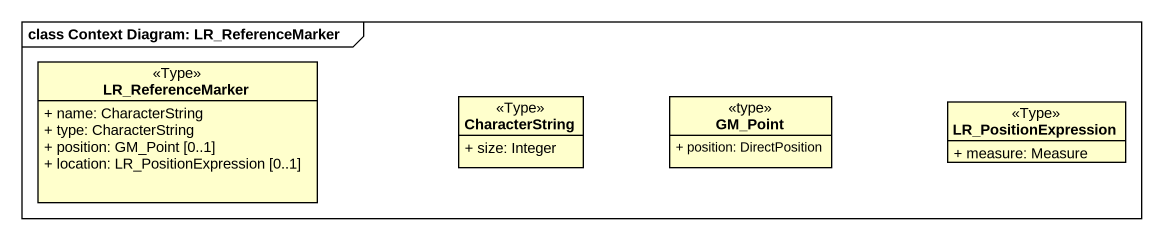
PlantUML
@startuml
mainframe class Context Diagram: LR_ReferenceMarker
hide circle
hide empty members
skinparam classAttributeIconSize 0
class LR_ReferenceMarker <<Type>> {
  + name: CharacterString
  + type: CharacterString
  + position: GM_Point [0..1]
  + location: LR_PositionExpression [0..1]
}
class CharacterString <<Type>> {
  + size: Integer
}
class GM_Point <<type>> {
  + position: DirectPosition
}
class LR_PositionExpression <<Type>> {
  + measure: Measure
}
@enduml
